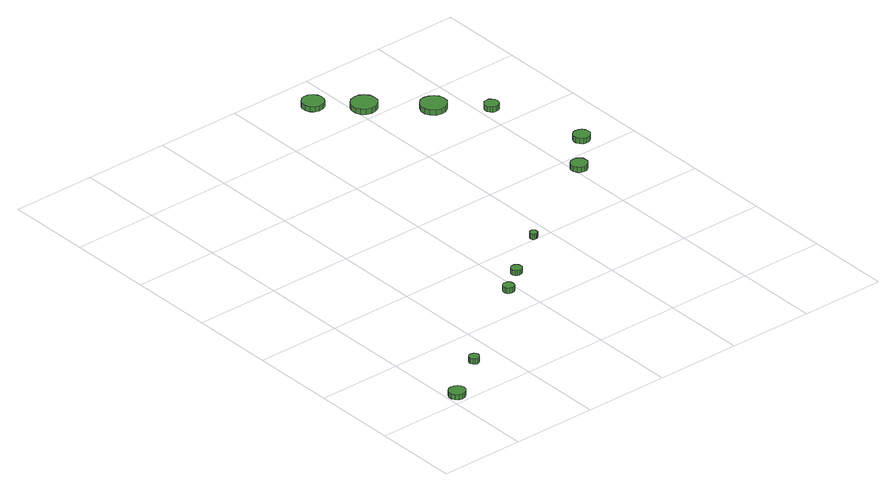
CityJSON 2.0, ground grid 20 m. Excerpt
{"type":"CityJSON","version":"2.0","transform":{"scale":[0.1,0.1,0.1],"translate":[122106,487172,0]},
"CityObjects":{
"tree1":{"type":"SolitaryVegetationObject","attributes":{"function":"something"},"geometry":[{"type":"MultiSurface","lod":"1","boundaries":[[[0,1,2,3,4,5,6,7,8,9,10,11,12,13,14]],[[15,16,17,18,19,20,21,22,23,24,25,26,27,28,29]],[[0,29,28,1]],[[1,28,27,2]],[[2,27,26,3]],[[3,26,25,4]],[[4,25,24,5]],[[5,24,23,6]],[[6,23,22,7]],[[7,22,21,8]],[[8,21,20,9]],[[9,20,19,10]],[[10,19,18,11]],[[11,18,17,12]],[[12,17,16,13]],[[13,16,15,14]],[[14,15,29,0]]]}]},
"tree2":{"type":"SolitaryVegetationObject","attributes":{"function":"something"},"geometry":[{"type":"MultiSurface","lod":"1","boundaries":[[[30,31,32,33,34,35,36,37,38,39,40,41,42,43,44]],[[45,46,47,48,49,50,51,52,53,54,55,56,57,58,59]],[[30,59,58,31]],[[31,58,57,32]],[[32,57,56,33]],[[33,56,55,34]],[[34,55,54,35]],[[35,54,53,36]],[[36,53,52,37]],[[37,52,51,38]],[[38,51,50,39]],[[39,50,49,40]],[[40,49,48,41]],[[41,48,47,42]],[[42,47,46,43]],[[43,46,45,44]],[[44,45,59,30]]]}]},
"tree3":{"type":"SolitaryVegetationObject","attributes":{"function":"something"},"geometry":[{"type":"MultiSurface","lod":"1","boundaries":[[[60,61,62,63,64,65,66,67,68,69,70,71,72,73,74]],[[75,76,77,78,79,80,81,82,83,84,85,86,87,88,89]],[[60,89,88,61]],[[61,88,87,62]],[[62,87,86,63]],[[63,86,85,64]],[[64,85,84,65]],[[65,84,83,66]],[[66,83,82,67]],[[67,82,81,68]],[[68,81,80,69]],[[69,80,79,70]],[[70,79,78,71]],[[71,78,77,72]],[[72,77,76,73]],[[73,76,75,74]],[[74,75,89,60]]]}]},
"tree4":{"type":"SolitaryVegetationObject","attributes":{"function":"something"},"geometry":[{"type":"MultiSurface","lod":"1","boundaries":[[[90,91,92,93,94,95,96,97,98,99,100,101,102,103,104]],[[105,106,107,108,109,110,111,112,113,114,115,116,117,118,119]],[[90,119,118,91]],[[91,118,117,92]],[[92,117,116,93]],[[93,116,115,94]],[[94,115,114,95]],[[95,114,113,96]],[[96,113,112,97]],[[97,112,111,98]],[[98,111,110,99]],[[99,110,109,100]],[[100,109,108,101]],[[101,108,107,102]],[[102,107,106,103]],[[103,106,105,104]],[[104,105,119,90]]]}]},
"tree5":{"type":"SolitaryVegetationObject","attributes":{"function":"something"},"geometry":[{"type":"MultiSurface","lod":"1","boundaries":[[[120,121,122,123,124,125,126,127,128,129,130,131,132,133,134]],[[135,136,137,138,139,140,141,142,143,144,145,146,147,148,149]],[[120,149,148,121]],[[121,148,147,122]],[[122,147,146,123]],[[123,146,145,124]],[[124,145,144,125]],[[125,144,143,126]],[[126,143,142,127]],[[127,142,141,128]],[[128,141,140,129]],[[129,140,139,130]],[[130,139,138,131]],[[131,138,137,132]],[[132,137,136,133]],[[133,136,135,134]],[[134,135,149,120]]]}]},
"tree6":{"type":"SolitaryVegetationObject","attributes":{"function":"something"},"geometry":[{"type":"MultiSurface","lod":"1","boundaries":[[[150,151,152,153,154,155,156,157,158,159,160,161,162,163,164]],[[165,166,167,168,169,170,171,172,173,174,175,176,177,178,179]],[[150,179,178,151]],[[151,178,177,152]],[[152,177,176,153]],[[153,176,175,154]],[[154,175,174,155]],[[155,174,173,156]],[[156,173,172,157]],[[157,172,171,158]],[[158,171,170,159]],[[159,170,169,160]],[[160,169,168,161]],[[161,168,167,162]],[[162,167,166,163]],[[163,166,165,164]],[[164,165,179,150]]]}]},
"tree7":{"type":"SolitaryVegetationObject","attributes":{"function":"something"},"geometry":[{"type":"MultiSurface","lod":"1","boundaries":[[[180,181,182,183,184,185,186,187,188,189,190,191,192,193,194]],[[195,196,197,198,199,200,201,202,203,204,205,206,207,208,209]],[[180,209,208,181]],[[181,208,207,182]],[[182,207,206,183]],[[183,206,205,184]],[[184,205,204,185]],[[185,204,203,186]],[[186,203,202,187]],[[187,202,201,188]],[[188,201,200,189]],[[189,200,199,190]],[[190,199,198,191]],[[191,198,197,192]],[[192,197,196,193]],[[193,196,195,194]],[[194,195,209,180]]]}]},
"tree8":{"type":"SolitaryVegetationObject","attributes":{"function":"something"},"geometry":[{"type":"MultiSurface","lod":"1","boundaries":[[[210,211,212,213,214,215,216,217,218,219,220,221,222,223,224]],[[225,226,227,228,229,230,231,232,233,234,235,236,237,238,239]],[[210,239,238,211]],[[211,238,237,212]],[[212,237,236,213]],[[213,236,235,214]],[[214,235,234,215]],[[215,234,233,216]],[[216,233,232,217]],[[217,232,231,218]],[[218,231,230,219]],[[219,230,229,220]],[[220,229,228,221]],[[221,228,227,222]],[[222,227,226,223]],[[223,226,225,224]],[[224,225,239,210]]]}]},
"tree9":{"type":"SolitaryVegetationObject","attributes":{"function":"something"},"geometry":[{"type":"MultiSurface","lod":"1","boundaries":[[[240,241,242,243,244,245,246,247,248,249,250,251,252,253,254]],[[255,256,257,258,259,260,261,262,263,264,265,266,267,268,269]],[[240,269,268,241]],[[241,268,267,242]],[[242,267,266,243]],[[243,266,265,244]],[[244,265,264,245]],[[245,264,263,246]],[[246,263,262,247]],[[247,262,261,248]],[[248,261,260,249]],[[249,260,259,250]],[[250,259,258,251]],[[251,258,257,252]],[[252,257,256,253]],[[253,256,255,254]],[[254,255,269,240]]]}]},
"tree10":{"type":"SolitaryVegetationObject","attributes":{"function":"something"},"geometry":[{"type":"MultiSurface","lod":"1","boundaries":[[[270,271,272,273,274,275,276,277,278,279,280,281,282,283,284]],[[285,286,287,288,289,290,291,292,293,294,295,296,297,298,299]],[[270,299,298,271]],[[271,298,297,272]],[[272,297,296,273]],[[273,296,295,274]],[[274,295,294,275]],[[275,294,293,276]],[[276,293,292,277]],[[277,292,291,278]],[[278,291,290,279]],[[279,290,289,280]],[[280,289,288,281]],[[281,288,287,282]],[[282,287,286,283]],[[283,286,285,284]],[[284,285,299,270]]]}]},
"tree11":{"type":"SolitaryVegetationObject","attributes":{"function":"something"},"geometry":[{"type":"MultiSurface","lod":"1","boundaries":[[[300,301,302,303,304,305,306,307,308,309,310,311,312,313,314]],[[315,316,317,318,319,320,321,322,323,324,325,326,327,328,329]],[[300,329,328,301]],[[301,328,327,302]],[[302,327,326,303]],[[303,326,325,304]],[[304,325,324,305]],[[305,324,323,306]],[[306,323,322,307]],[[307,322,321,308]],[[308,321,320,309]],[[309,320,319,310]],[[310,319,318,311]],[[311,318,317,312]],[[312,317,316,313]],[[313,316,315,314]],[[314,315,329,300]]]}]}
},
"vertices":[
[41,25,16],[40,33,16],[35,39,16],[28,43,16],[20,44,16],[12,42,16],[6,36,16],[3,29,16],[3,21,16],[6,14,16],[12,8,16],[20,6,16],[28,7,16],[35,11,16],[40,17,16],[40,17,4],[35,11,4],[28,7,4],[20,6,4],[12,8,4],[6,14,4],[3,21,4],[3,29,4],[6,36,4],[12,42,4],[20,44,4],[28,43,4],[35,39,4],[40,33,4],[41,25,4],
[146,102,20],[145,107,20],[142,111,20],[138,113,20],[133,114,20],[128,112,20],[125,109,20],[123,104,20],[123,100,20],[125,95,20],[128,92,20],[133,90,20],[138,91,20],[142,93,20],[145,97,20],[145,97,7],[142,93,7],[138,91,7],[133,90,7],[128,92,7],[125,95,7],[123,100,7],[123,104,7],[125,109,7],[128,112,7],[133,114,7],[138,113,7],[142,111,7],[145,107,7],[146,102,7],
[389,274,20],[388,279,20],[385,284,20],[380,286,20],[374,287,20],[369,285,20],[365,282,20],[363,277,20],[363,271,20],[365,266,20],[369,263,20],[374,261,20],[380,262,20],[385,264,20],[388,269,20],[388,269,7],[385,264,7],[380,262,7],[374,261,7],[369,263,7],[365,266,7],[363,271,7],[363,277,7],[365,282,7],[369,285,7],[374,287,7],[380,286,7],[385,284,7],[388,279,7],[389,274,7],
[449,319,18],[448,325,18],[445,329,18],[440,332,18],[435,332,18],[430,330,18],[426,327,18],[423,322,18],[423,317,18],[426,312,18],[430,308,18],[435,306,18],[440,307,18],[445,310,18],[448,314,18],[448,314,6],[445,310,6],[440,307,6],[435,306,6],[430,308,6],[426,312,6],[423,317,6],[423,322,6],[426,327,6],[430,330,6],[435,332,6],[440,332,6],[445,329,6],[448,325,6],[449,319,6],
[563,403,20],[563,407,20],[560,410,20],[557,412,20],[554,412,20],[550,411,20],[547,408,20],[546,405,20],[546,401,20],[547,398,20],[550,395,20],[554,394,20],[557,394,20],[560,396,20],[563,399,20],[563,399,7],[560,396,7],[557,394,7],[554,394,7],[550,395,7],[547,398,7],[546,401,7],[546,405,7],[547,408,7],[550,411,7],[554,412,7],[557,412,7],[560,410,7],[563,407,7],[563,403,7],
[572,1116,15],[570,1127,15],[564,1135,15],[555,1141,15],[544,1142,15],[534,1138,15],[526,1131,15],[522,1122,15],[522,1111,15],[526,1101,15],[534,1094,15],[544,1091,15],[555,1092,15],[564,1097,15],[570,1106,15],[570,1106,3],[564,1097,3],[555,1092,3],[544,1091,3],[534,1094,3],[526,1101,3],[522,1111,3],[522,1122,3],[526,1131,3],[534,1138,3],[544,1142,3],[555,1141,3],[564,1135,3],[570,1127,3],[572,1116,3],
[656,1042,15],[654,1055,15],[646,1065,15],[635,1071,15],[623,1072,15],[611,1068,15],[602,1060,15],[597,1049,15],[597,1036,15],[602,1025,15],[611,1016,15],[623,1012,15],[635,1014,15],[646,1020,15],[654,1030,15],[654,1030,2],[646,1020,2],[635,1014,2],[623,1012,2],[611,1016,2],[602,1025,2],[597,1036,2],[597,1049,2],[602,1060,2],[611,1068,2],[623,1072,2],[635,1071,2],[646,1065,2],[654,1055,2],[656,1042,2],
[830,556,19],[829,564,19],[824,570,19],[817,574,19],[809,575,19],[801,573,19],[795,567,19],[792,560,19],[792,552,19],[795,545,19],[801,539,19],[809,537,19],[817,538,19],[824,542,19],[829,548,19],[829,548,6],[824,542,6],[817,538,6],[809,537,6],[801,539,6],[795,545,6],[792,552,6],[792,560,6],[795,567,6],[801,573,6],[809,575,6],[817,574,6],[824,570,6],[829,564,6],[830,556,6],
[765,944,16],[763,956,16],[755,966,16],[744,972,16],[732,974,16],[720,970,16],[711,961,16],[706,950,16],[706,937,16],[711,926,16],[720,918,16],[732,914,16],[744,915,16],[755,921,16],[763,931,16],[763,931,3],[755,921,3],[744,915,3],[732,914,3],[720,918,3],[711,926,3],[706,937,3],[706,950,3],[711,961,3],[720,970,3],[732,974,3],[744,972,3],[755,966,3],[763,956,3],[765,944,3],
[908,640,20],[907,648,20],[902,654,20],[895,658,20],[887,659,20],[879,657,20],[873,651,20],[870,644,20],[870,636,20],[873,629,20],[879,623,20],[887,621,20],[895,622,20],[902,626,20],[907,632,20],[907,632,7],[902,626,7],[895,622,7],[887,621,7],[879,623,7],[873,629,7],[870,636,7],[870,644,7],[873,651,7],[879,657,7],[887,659,7],[895,658,7],[902,654,7],[907,648,7],[908,640,7],
[842,860,19],[840,866,19],[836,872,19],[830,876,19],[823,876,19],[817,874,19],[812,869,19],[809,863,19],[809,856,19],[812,850,19],[817,845,19],[823,843,19],[830,844,19],[836,847,19],[840,853,19],[840,853,6],[836,847,6],[830,844,6],[823,843,6],[817,845,6],[812,850,6],[809,856,6],[809,863,6],[812,869,6],[817,874,6],[823,876,6],[830,876,6],[836,872,6],[840,866,6],[842,860,6]
]}
